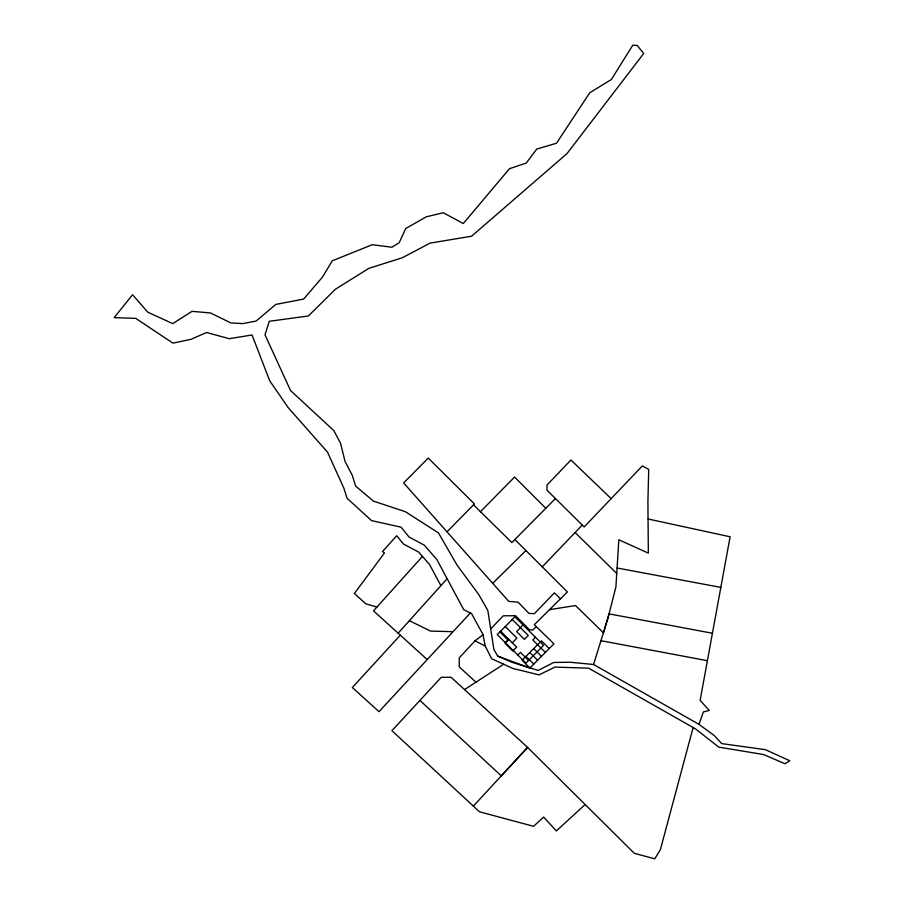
<?xml version="1.0" encoding="UTF-8"?>
<svg xmlns="http://www.w3.org/2000/svg" width="904" height="904" viewBox="0 0 904 904"><rect width="100%" height="100%" fill="white"/><g stroke="black" fill="none" stroke-linecap="round" stroke-linejoin="round"><path stroke-width="1.36" d="M693.131 727.528L660.383 849.647L654.767 858.8L634.303 853.308L527.608 747.416L451.073 677.254L441.299 677.277L391.918 730.681L479.493 811.792L533.575 826.301L543.666 817.058L556.333 830.912L585.159 804.537M593.555 664.485L569.983 662.236L553.768 662.462L538.185 670.418L511.348 662.067L497.731 656.112L493.889 649.535L487.832 610.482L478.713 594.47L457.051 565.136L438.463 532.885L405.342 511.675L373.408 501.11L355.645 486.081L352.3 475.368L345.046 461.447L340.548 443.288L333.87 430.654L290.5 390.46L265.008 334.819L269.256 321.293L308.366 315.971L335.407 289.257L368.753 268.398L402.246 257.776L430.123 243.097L471.583 236.226L567.023 153.567L643.704 53.483L637.173 45.426L632.755 45.2L611.386 79.473L589.69 92.841L556.525 143.239L536.761 149.036L526.252 163.059L509.506 168.686L463.3 223.537L443.254 212.745L426.372 216.79L405.749 228.531L399.15 242.792L391.884 247.244L372.245 244.701L332.265 260.827L322.502 277.065L303.631 299.066L275.799 304.433L256.137 321.056L242.78 323.575L230.938 322.965L210.451 312.953L192.043 311.326L172.754 323.621L147.793 312.196L132.56 294.727L114.175 317.643L135.747 318.366L172.935 343.147L191.049 339.282L206.553 332.491L229.277 338.706L252.058 334.977L269.686 380.753L288.116 407.523L327.485 452.102L343.882 488.183L347.079 498.273L371.555 520.614L401.105 527.202L409.049 537.044L424.27 545.135L436.847 559.542L463.729 609.703L471.56 613.556L482.962 634.484L485.233 646.044L491.663 658.733L513.054 668.508L539.089 674.881L554.875 667.096L588.606 668.169L695.436 728.839L718.748 747.122L763.484 754.524L785.045 763.722L789.825 760.772L765.473 749.698L721.731 743.608L714.318 735.607L698.995 724.341L593.555 664.485L608.042 617.884L615.918 586.82L618.833 539.756L648.349 553.146L647.908 501.11L648.722 469.447L642.348 465.91L584.176 526.953L547.022 490.217L546.999 485.075L570.944 460L611.172 498.635M698.995 724.341L703.335 711.968L709.256 710.42L700.125 700.363L730.116 536.773L648.111 518.998M422.462 556.412L373.522 610.855L426.948 659.355M398.122 633.195L447.118 578.707M400.302 635.173L352.357 687.503L378.991 711.685L470.362 612.968M483.007 634.732L474.995 640.834L459.243 657.875L459.266 666.903L475.945 682.192M473.334 806.108L527.608 747.416L501.291 775.881L419.908 700.397M542.253 566.831L582.199 525.088M490.68 628.89L503.313 615.805L515.574 615.726L529.337 629.625L532.738 630.111L536.253 626.641M447.005 531.812L474.419 503.935L428.281 458.079L403.636 482.939L508.749 601.375L518.139 602.188L528.908 613.364L534.377 613.692L554.344 592.877L560.525 598.764M555.418 498.556L511.845 542.547L480.476 511.709L514.557 477.041L545.79 508.274M505.359 642.676L508.003 640.009L499.878 631.941M523.02 624.901L520.376 627.568L512.252 619.489M508.873 639.377L505.008 643.275L512.783 651.004L516.647 647.117L500.624 631.184M512.297 642.789L516.93 638.111L505.268 626.517M517.8 655.05L520.455 652.383L528.58 660.451M535.462 637.275L532.818 639.93L545.361 652.451M497.731 656.112L529.902 668.011L553.937 643.829L534.287 624.732L567.418 591.939L514.862 539.496M492.725 583.317L525.925 550.536M464.532 689.582L503.675 664.225M549.496 609.68L575.532 605.544L603.409 632.8L609.059 613.872L712.431 633.252M452.328 631.659L430.541 631.105L409.376 620.675M617.082 568.017L720.838 587.385M600.957 640.687L707.403 660.7M376.945 607.036L365.758 603.804L354.402 593.51L384.482 552.932L382.516 551.508L396.709 535.722L403.353 543.959L418.721 552.118L429.581 564.559L440.881 585.645M474.995 640.834L485.233 646.044M575.091 532.512L616.743 573.441M473.515 504.85L480.476 511.709M549.225 648.563L541.451 640.834L522.116 660.282L529.902 668.011M533.722 648.609L541.496 656.338M529.857 652.496L537.631 660.225M525.992 656.394L533.767 664.124M514.896 616.833L497.234 634.608L525.925 663.118L543.587 645.343L514.896 616.833M520.467 627.715L516.602 631.602L524.376 639.331L528.252 635.444L520.467 627.715"/></g></svg>
